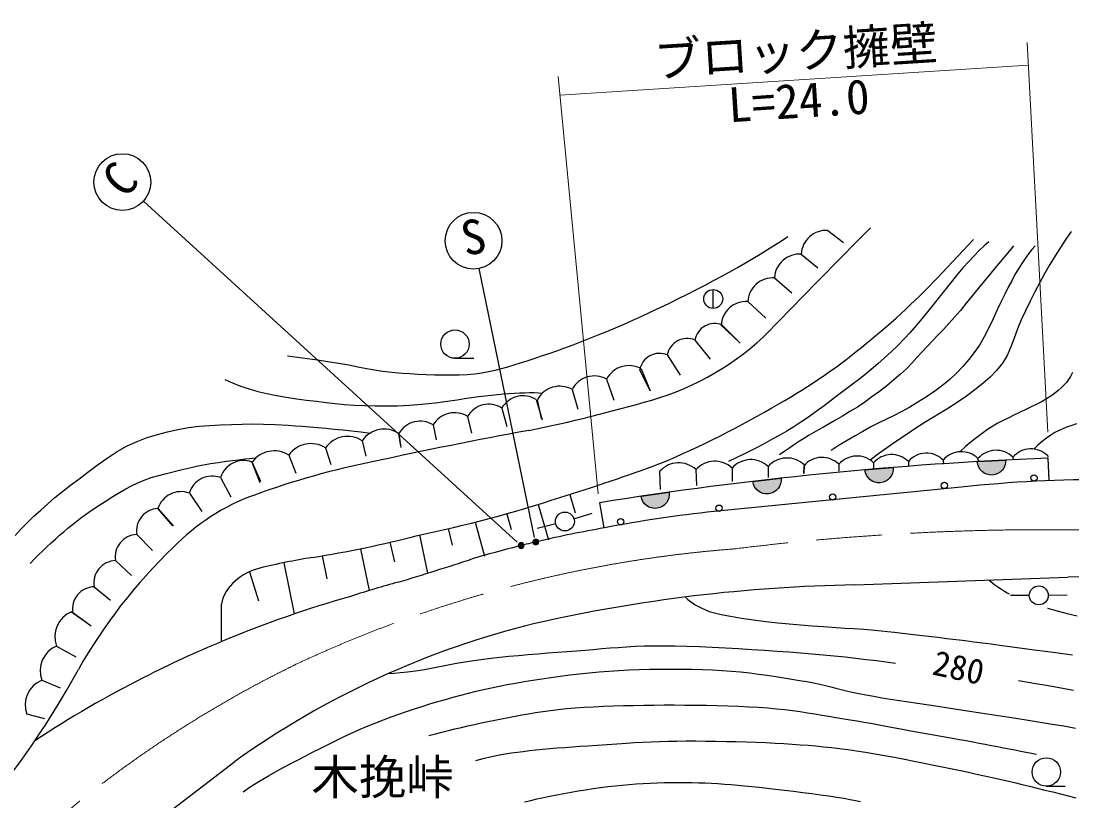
# Model space of a CAD drawing. Units: millimetres, scale not verified. Extents: x 40000 to 680000, y 20000 to 380000.
# Drawn here: x 104803 to 160320, y 290519 to 331717 of the extents above; entities that cross this region are included whole.
import ezdxf
from ezdxf.enums import TextEntityAlignment as Align

# ---------------------------------------------------------------- set-up
doc = ezdxf.new("R2010")
doc.units = ezdxf.units.MM
doc.header["$LTSCALE"] = 1000
doc.linetypes.add('CHAIN', pattern=[18.5, 12, -1.5, 3.5, -1.5])
for name, color, linetype, lineweight in [('M-BGD', 7, 'Continuous', 25), ('M-BMK', 2, 'CHAIN', 13), ('M-BMK-HTXT', 7, 'Continuous', 13), ('M-STR-HTXT', 7, 'Continuous', 13), ('M-STR-STRC', 7, 'Continuous', 25)]:
    doc.layers.add(name, color=color, linetype=linetype, lineweight=lineweight)
doc.styles.add('ＭＳ ゴシック', font='')
doc.styles.get('ＭＳ ゴシック').set_extended_font_data('MS Gothic')

msp = doc.modelspace()

# ---------------------------------------------------------------- hatches: boundary and pattern name
at = {"layer": 'M-BGD'}
for points in [[(150877, 308135, -0.99815), (149382, 308008)], [(156818, 308526, -0.99815), (155320, 308444)], [(144950, 307568, -0.99815), (143459, 307398)], [(139042, 306828, -0.99815), (137557, 306614)], [(132145, 304199, 0.41421), (131995, 304349, 0.41421), (131845, 304199, 0.41421), (131995, 304049, 0.41421)], [(131373, 304011, 0.99999), (131073, 304011, 0.99999)]]:
    msp.add_hatch(color=256, dxfattribs=at).paths.add_polyline_path(points)

# ---------------------------------------------------------------- linework, layer by layer
for p, q in [((147428, 320657), (148258, 320013)), ((153460, 318415), (155124, 320172)), ((146017, 319403), (146890, 318686)), ((144607, 318149), (145521, 317358)), ((141371, 316536), (141371, 317536)), ((141371, 317036), (141372, 317037)), ((143197, 316896), (144153, 316030)), ((142784, 314703), (141788, 315645)), ((141848, 315657), (142784, 314703)), ((140398, 314866), (141201, 313861)), ((127725, 313902), (128725, 313902)), ((138944, 314077), (139618, 313018)), ((138035, 312176), (137486, 313291)), ((137555, 313350), (138035, 312176)), ((135734, 312805), (136124, 311693)), ((133911, 312260), (134214, 311209)), ((132017, 311722), (132327, 310656)), ((132303, 310726), (132085, 311715)), ((130206, 311275), (130461, 310305)), ((126578, 310380), (126730, 309603)), ((128393, 310827), (128595, 309954)), ((124757, 309932), (124864, 309182)), ((124864, 309252), (124761, 309933)), ((122826, 309550), (123016, 308734)), ((118950, 308789), (119320, 307840)), ((120890, 309169), (121168, 308287)), ((159040, 308756), (159051, 308684)), ((116996, 308423), (117413, 307345)), ((117472, 307392), (117006, 308409)), ((144267, 308191), (144267, 307609)), ((146169, 308276), (146161, 307818)), ((146161, 307818), (146168, 308229)), ((148004, 308304), (148002, 307942)), ((149840, 308378), (149843, 308065)), ((151676, 308453), (151685, 308189)), ((153515, 308528), (153526, 308313)), ((155354, 308604), (155367, 308446)), ((157196, 308679), (157209, 308560)), ((159043, 308627), (159090, 307439)), ((115346, 307600), (115885, 306581)), ((138587, 306980), (138554, 307937)), ((140459, 308022), (140480, 307189)), ((142364, 308106), (142374, 307399)), ((154467, 307092), (141421, 305806)), ((113694, 306782), (114356, 305817)), ((133797, 306716), (134075, 305736)), ((112828, 305053), (112037, 305967)), ((112040, 305970), (112851, 305053)), ((132129, 306186), (132659, 304318)), ((135356, 306276), (135591, 304941)), ((130464, 305694), (130701, 304858)), ((134011, 305428), (134967, 305719)), ((127593, 304039), (127392, 304905)), ((128787, 305244), (129294, 303457)), ((133047, 305161), (132077, 304919)), ((110915, 304592), (111746, 303743)), ((126287, 302553), (125867, 304569)), ((122733, 303844), (123187, 301633)), ((124552, 303150), (124310, 304189)), ((109789, 303215), (110640, 302433)), ((120706, 303466), (120956, 302247)), ((116864, 302628), (117355, 301092)), ((118678, 303093), (119232, 300396)), ((148858, 301932), (160103, 302340)), ((108663, 301839), (109535, 301123)), ((115401, 298937), (115397, 300912)), ((158067, 301376), (157067, 301370)), ((159067, 301390), (160067, 301413)), ((107468, 300515), (108512, 299766)), ((108430, 299812), (107536, 300465)), ((106684, 298702), (107693, 298128)), ((105898, 296898), (106874, 296491)), ((106055, 294853), (105109, 295102)), ((108958, 287145), (116093, 292600)), ((158965, 291303), (159965, 291303))]:
    msp.add_line(p, q, dxfattribs=at)
for points in [[(118882, 314026), (119403, 313968), (119928, 313899), (120460, 313821), (121005, 313738), (121565, 313651), (122127, 313553), (122688, 313440), (123270, 313326), (123891, 313226), (124575, 313152), (124949, 313124), (125349, 313096), (125767, 313070), (126200, 313048), (126640, 313031), (127083, 313022), (127523, 313022), (127955, 313032), (128372, 313054), (128770, 313090), (129146, 313140), (129504, 313201), (129850, 313274), (130188, 313356), (130522, 313449), (130856, 313550), (131196, 313658), (131547, 313775), (131911, 313897), (132295, 314026), (132696, 314161), (133108, 314305), (133532, 314457), (133964, 314616), (134403, 314783), (134849, 314957), (135299, 315136), (135752, 315322), (136207, 315514), (136662, 315710), (137123, 315914), (137596, 316129), (138078, 316352), (138564, 316581), (139052, 316815), (139537, 317053), (140017, 317292), (140487, 317531), (140945, 317769), (141387, 318003), (141817, 318235), (142241, 318469), (142657, 318703), (143066, 318938), (143466, 319174), (143857, 319409), (144239, 319644), (144610, 319878), (144969, 320111), (145317, 320342)], [(160284, 320608), (159993, 320191), (159706, 319758), (159425, 319313), (159149, 318858), (158881, 318393), (158617, 317914), (158358, 317418), (158106, 316915), (157863, 316415), (157633, 315929), (157434, 315451), (157265, 314973), (157097, 314505), (156902, 314056), (156651, 313637), (156341, 313254), (155993, 312902), (155609, 312569), (155193, 312241), (154748, 311905), (154257, 311563), (153718, 311222), (152597, 310544), (152065, 310206), (151558, 309868), (151059, 309532), (150572, 309196), (150103, 308862), (149657, 308528)], [(155935, 320056), (155686, 319843), (155425, 319597), (155152, 319322), (154869, 319021), (154578, 318699), (154274, 318342), (153956, 317949), (153305, 317126), (152987, 316734), (152681, 316359), (152382, 315990), (152083, 315627), (151778, 315272), (151459, 314924), (151123, 314583), (150774, 314247), (150418, 313920), (150062, 313604), (149712, 313302), (149374, 313023), (149044, 312763), (148712, 312513), (148012, 311992), (147223, 311399), (146809, 311093), (146398, 310798), (146000, 310526), (145621, 310282), (145252, 310057), (144887, 309845), (144520, 309640), (144144, 309435), (143761, 309230), (143374, 309031), (142982, 308836), (142585, 308643), (142179, 308452)], [(157230, 319843), (156924, 319475), (156617, 319103), (155372, 317588), (155055, 317198), (154738, 316810), (154425, 316433), (154118, 316077), (153820, 315744), (153527, 315430), (153239, 315128), (152953, 314831), (152668, 314533), (152392, 314233), (152126, 313938), (151859, 313645), (151575, 313352), (151264, 313059), (150916, 312759), (150540, 312453), (150149, 312151), (149754, 311859), (149369, 311585), (148984, 311328), (148592, 311084), (148205, 310853), (147836, 310637), (147498, 310439), (147200, 310266), (146933, 310117), (146685, 309980), (146441, 309842), (146188, 309690), (145927, 309525), (145669, 309356), (145410, 309181), (145147, 308997), (144877, 308801)], [(158376, 319843), (158197, 319640), (158020, 319418), (157843, 319174), (157666, 318911), (157487, 318627), (157310, 318322), (157135, 317998), (156957, 317653), (156772, 317286), (156575, 316895), (156367, 316465), (156152, 315995), (155927, 315511), (155687, 315039), (155428, 314603), (155154, 314206), (154867, 313831), (154563, 313475), (154237, 313133), (153884, 312801), (153495, 312479), (153071, 312168), (152630, 311871), (152186, 311590), (151755, 311328), (151340, 311093), (150929, 310885), (150520, 310689), (150110, 310491), (149697, 310275), (149280, 310044), (148861, 309807), (148441, 309562), (148018, 309306), (147591, 309035)], [(160345, 313148), (160240, 312944), (160137, 312776), (160027, 312630), (159904, 312492), (159757, 312347), (159589, 312197), (159404, 312051), (159201, 311907), (158979, 311764), (158738, 311620), (158467, 311474), (158168, 311330), (157855, 311185), (157541, 311039), (157241, 310892), (156958, 310748), (156683, 310610), (156411, 310467), (156137, 310311), (155858, 310133), (155574, 309933), (155287, 309718), (154997, 309486), (154703, 309236), (154404, 308965)], [(115570, 312782), (115977, 312602), (116405, 312438), (116851, 312289), (117315, 312155), (117793, 312034), (118293, 311929), (118817, 311841), (119353, 311766), (119889, 311699), (120413, 311636), (120916, 311574), (121406, 311516), (121896, 311466), (122403, 311427), (122940, 311402), (123505, 311390), (124089, 311388), (124694, 311399), (125324, 311426), (125981, 311472), (126327, 311506), (126691, 311550), (127067, 311601), (127451, 311657), (127838, 311716), (128224, 311774), (128603, 311831), (128971, 311883), (129323, 311928), (129654, 311963), (129969, 311992), (130277, 312018), (130576, 312041), (130867, 312060), (131146, 312074), (131415, 312085), (131671, 312090), (131914, 312089), (132143, 312082), (132356, 312069)], [(104494, 304547), (104810, 304886), (105140, 305222), (105484, 305556), (105843, 305889), (106213, 306217), (106595, 306542), (106993, 306866), (107411, 307193), (107855, 307526), (108329, 307883), (108832, 308259), (109354, 308632), (109884, 308978), (110412, 309273), (110939, 309513), (111470, 309714), (112006, 309883), (112547, 310025), (113095, 310146), (113648, 310243), (114206, 310311), (114769, 310357), (115340, 310388), (115918, 310412), (116484, 310428), (117038, 310433), (117609, 310425), (118224, 310402), (118912, 310365), (119285, 310340), (119669, 310312), (120066, 310280), (120477, 310245), (120901, 310206), (121340, 310163), (121794, 310117), (122265, 310067), (122752, 310013), (123257, 309956)], [(160559, 310434), (160319, 310357), (160090, 310280), (159867, 310195), (159646, 310096), (159422, 309976), (159197, 309837), (158973, 309681), (158749, 309509), (158524, 309319), (158298, 309109)], [(105281, 303066), (105503, 303295), (105727, 303518), (105950, 303736), (106174, 303948), (106397, 304155), (106620, 304357), (106842, 304552), (107064, 304743), (107284, 304928), (107503, 305107), (107944, 305449), (108389, 305771), (108827, 306070), (109249, 306344), (109645, 306594), (110004, 306813), (110332, 307003), (110647, 307171), (110966, 307323), (111309, 307467), (111684, 307600), (112080, 307717), (112482, 307822), (113243, 308008), (113566, 308088), (113856, 308157), (114141, 308219), (114450, 308279), (114813, 308340), (115224, 308404), (115665, 308465), (116141, 308527), (116660, 308588), (117225, 308651)], [(155947, 302189), (156039, 302107), (156138, 302025), (156243, 301944), (156351, 301866), (156458, 301792), (156591, 301706), (156753, 301607), (156903, 301519), (157001, 301466), (157009, 301469)], [(139897, 301292), (140013, 301185), (140135, 301082), (140269, 300982), (140421, 300886), (140596, 300792), (140775, 300702), (140953, 300616), (141161, 300533), (141430, 300450), (141792, 300365), (142274, 300275), (142856, 300182), (143495, 300089), (144149, 300003), (144776, 299929), (145378, 299869), (145984, 299820), (146590, 299777), (147189, 299737), (148319, 299655), (148822, 299622), (149332, 299587), (149898, 299541), (150567, 299476), (150953, 299435), (151369, 299389), (151811, 299338), (152272, 299284), (152748, 299227), (153231, 299168), (153718, 299108), (154676, 298988), (155137, 298931), (155591, 298872), (156050, 298812), (156511, 298751), (157430, 298626), (158329, 298505), (158765, 298446), (159188, 298390), (159597, 298338), (160355, 298242)], [(159036, 300710), (159540, 300562), (160058, 300423), (160589, 300293)], [(124220, 297258), (124513, 297268), (124846, 297297), (125224, 297342), (125649, 297401), (126124, 297472), (126639, 297562), (127192, 297672), (127799, 297792), (128472, 297911), (129228, 298018), (129647, 298067), (130099, 298115), (130578, 298163), (131076, 298209), (131589, 298254), (132109, 298298), (132630, 298340), (133147, 298380), (133653, 298419), (134141, 298455), (134606, 298491), (135053, 298528), (135489, 298566), (135919, 298602), (136351, 298635), (136792, 298665), (137247, 298689), (137725, 298708), (138231, 298718), (138773, 298720), (139357, 298712), (139982, 298697), (140638, 298674), (141316, 298644), (142009, 298610), (142706, 298571), (143400, 298529), (144081, 298484), (144740, 298439), (145370, 298392), (145979, 298345), (146583, 298294), (147179, 298240), (147766, 298184), (148342, 298125), (148906, 298064), (149455, 298001), (149989, 297935), (150504, 297868), (151000, 297800)], [(116541, 291005), (116915, 291259), (117365, 291542), (117884, 291849), (118464, 292176), (119099, 292518), (119442, 292699), (119811, 292891), (120200, 293092), (120605, 293299), (121023, 293508), (121448, 293716), (121876, 293921), (122303, 294119), (122725, 294308), (123138, 294483), (123544, 294649), (123951, 294807), (124358, 294960), (124766, 295108), (125174, 295249), (125583, 295386), (125992, 295518), (126402, 295645), (126813, 295768), (127224, 295887), (127633, 296001), (128036, 296110), (128437, 296213), (128838, 296311), (129241, 296406), (129648, 296496), (130063, 296582), (130487, 296665), (130923, 296745), (131373, 296823), (131836, 296899), (132312, 296973), (132797, 297044), (133292, 297113), (133794, 297178), (134303, 297237), (134817, 297292), (135335, 297340), (135856, 297382), (136379, 297415), (136911, 297442), (137457, 297463), (138014, 297478), (138577, 297487), (139141, 297489), (139703, 297487), (140258, 297478), (140802, 297463), (141329, 297442), (141838, 297415), (142331, 297381), (142817, 297337), (143295, 297285), (143764, 297226), (144222, 297163), (144668, 297096), (145102, 297027), (145521, 296958), (145925, 296889), (146314, 296823), (146673, 296757), (146996, 296690), (147293, 296622), (147574, 296553), (147847, 296483), (148122, 296411), (148409, 296339), (148717, 296267), (149055, 296194), (149433, 296121), (149845, 296048), (150278, 295976), (150731, 295903), (151202, 295830), (151690, 295756), (153240, 295525), (153781, 295442), (155489, 295177), (157360, 294890), (157999, 294790), (158638, 294688), (159272, 294585), (159897, 294480), (160506, 294374)], [(157503, 296880), (158004, 296797), (158496, 296714), (158981, 296630), (159458, 296546), (159929, 296460), (160394, 296374)], [(126347, 293984), (126691, 294070), (127033, 294156), (127376, 294240), (127720, 294323), (128065, 294405), (128411, 294484), (128761, 294562), (129113, 294639), (129469, 294713), (129830, 294784), (130190, 294855), (130546, 294926), (130900, 294996), (131257, 295064), (131618, 295129), (131988, 295192), (132369, 295251), (132765, 295305), (133180, 295354), (133615, 295398), (134074, 295436), (134554, 295469), (135051, 295498), (135564, 295522), (136088, 295542), (136621, 295559), (137158, 295571), (137698, 295581), (138237, 295587), (138772, 295590), (139313, 295591), (139871, 295588), (140438, 295582), (141011, 295572), (141583, 295559), (142149, 295543), (142704, 295522), (143242, 295497), (143758, 295468), (144246, 295434), (144706, 295395), (145144, 295349), (145562, 295298), (145964, 295243), (146353, 295184), (146732, 295122), (147106, 295060), (147477, 294997), (147848, 294934), (148598, 294812), (148965, 294750), (149328, 294687), (149686, 294623), (150040, 294559), (150393, 294494), (151453, 294298), (151810, 294233), (154012, 293837), (154373, 293771), (154728, 293706), (155076, 293641), (155413, 293578), (155743, 293516), (156068, 293455), (156388, 293394), (156703, 293333), (157011, 293273), (157314, 293214), (157609, 293156), (157898, 293098), (158180, 293042), (158454, 292986)], [(128825, 292661), (129210, 292769), (129657, 292871), (130162, 292966), (130721, 293055), (131330, 293139), (131656, 293178), (132002, 293216), (132364, 293251), (132740, 293286), (133128, 293319), (133524, 293350), (133928, 293381), (134335, 293410), (134743, 293439), (136796, 293577), (137218, 293603), (137648, 293626), (138085, 293647), (138531, 293664), (138987, 293677), (139455, 293685), (139942, 293688), (140449, 293688), (140972, 293685), (141506, 293679), (142045, 293669), (142583, 293656), (143117, 293640), (143640, 293621), (144147, 293600), (144633, 293575), (145096, 293549), (145538, 293522), (145965, 293493), (146382, 293461), (146793, 293426), (147203, 293386), (147618, 293342), (148042, 293292), (148479, 293235), (148935, 293171), (149414, 293098), (149911, 293015), (150423, 292924), (150943, 292828), (151468, 292727), (151991, 292623), (152509, 292519), (153016, 292416), (154425, 292126), (154860, 292034), (155284, 291944), (155698, 291853), (156103, 291763), (156503, 291673), (156898, 291581), (157291, 291489), (157683, 291395), (158077, 291298), (158889, 291098), (159303, 290995), (159716, 290890), (160123, 290785), (160518, 290679)], [(131406, 290466), (131729, 290548), (132057, 290627), (132395, 290703), (132744, 290777), (133107, 290848), (133478, 290918), (133857, 290986), (134242, 291051), (134630, 291113), (135021, 291172), (135411, 291226), (135798, 291276), (136182, 291320), (136560, 291359), (136934, 291392), (137305, 291421), (137675, 291444), (138044, 291464), (138411, 291478), (138777, 291489), (139142, 291496), (139506, 291499), (139868, 291498), (140231, 291494), (140587, 291486), (140936, 291474), (141280, 291458), (141621, 291438), (141964, 291414), (142310, 291387), (142664, 291356), (143027, 291322), (143404, 291285), (143797, 291245), (144216, 291200), (144664, 291150), (145132, 291095), (145612, 291037), (146096, 290976), (146574, 290913), (147039, 290849), (147482, 290786), (147894, 290723), (148268, 290662), (148598, 290605), (148891, 290550), (149155, 290496)]]:
    msp.add_lwpolyline(points, dxfattribs=at)
for points in [[(150877, 308135, -0.99815), (149382, 308008)], [(156818, 308526, -0.99815), (155320, 308444)], [(144950, 307568, -0.99815), (143459, 307398)], [(139042, 306828, -0.99815), (137557, 306614)], [(132145, 304199, 0.41421), (131995, 304349, 0.41421), (131845, 304199, 0.41421), (131995, 304049, 0.41421)], [(131373, 304011, 0.99999), (131073, 304011, 0.99999)]]:
    msp.add_lwpolyline(points, format="xyb", close=True, dxfattribs=at)
for centre, radius in [((141371, 317036), 500), ((127725, 314652), 750), ((158318, 307576), 168), ((153577, 307186), 168), ((147681, 306578), 168), ((141677, 305985), 168), ((133532, 305283), 500), ((136483, 305268), 168), ((158567, 301379), 500), ((158965, 292053), 750)]:
    msp.add_circle(centre, radius, dxfattribs=at)
for centre, radius, start, end in [((397220, 72859), 350355, 134.95377, 136.20368), ((147339, 319337), 1323, 86.1375, 177.1574), ((145925, 318087), 1319, 85.9793, 177.2878), ((144512, 316836), 1316, 85.8563, 177.3889), ((126202, 343731), 37202, 308.7114, 317.115), ((143100, 315586), 1314, 85.7611, 177.4668), ((141444, 314673), 1064, 67.7091, 169.5394), ((134099, 325680), 14549, 286.0352, 314.7009), ((139987, 313890), 1059, 67.15, 169.8255), ((129667, 338368), 30856, 299.457, 309.92), ((138528, 313104), 1058, 66.8257, 169.8312), ((136912, 312185), 1330, 61.1021, 152.2489), ((135090, 311639), 1332, 61.0572, 152.2303), ((133266, 311091), 1336, 61.0927, 152.1056), ((129513, 310187), 1290, 57.481, 150.2413), ((131325, 310636), 1288, 57.4621, 150.2774), ((115341, 389862), 81416, 281.53531, 286.24568), ((119149, 354791), 50340, 292.669, 300.6882), ((127699, 309737), 1292, 57.5298, 150.1649), ((125884, 309285), 1297, 57.6237, 150.0271), ((123988, 308748), 1412, 57.0093, 145.4012), ((180667, 43573), 270992, 100.42717, 102.19269), ((120119, 307965), 1430, 57.3459, 144.8256), ((122055, 308358), 1419, 57.0915, 145.1723), ((118179, 307569), 1442, 57.7046, 144.4133), ((148956, 307486), 1256, 45.2946, 139.3631), ((150793, 307560), 1256, 45.3068, 139.3574), ((152631, 307634), 1258, 45.3357, 139.3388), ((154470, 307707), 1260, 45.3893, 139.3013), ((156311, 307779), 1263, 45.4801, 139.2358), ((158154, 307850), 1267, 45.6274, 139.1285), ((116557, 307238), 1264, 69.6802, 163.3373), ((132435, 264327), 45035, 101.5297, 109.8691), ((100489, 411988), 110416, 287.27205, 290.16408), ((167120, 106761), 202028, 92.29132, 99.04582), ((139548, 307043), 1337, 47.0377, 138.0525), ((141453, 307129), 1336, 47.0277, 138.066), ((143357, 307215), 1335, 47.0179, 138.0818), ((145260, 307301), 1334, 47.0101, 138.1003), ((147121, 307412), 1255, 45.2937, 139.36), ((114905, 306413), 1266, 69.6087, 163.0742), ((161769, 240710), 66783, 89.48106, 96.27756), ((113256, 305580), 1279, 69.9827, 162.3974), ((120964, 296055), 11296, 109.8445, 135.9833), ((111902, 371559), 68430, 281.67522, 288.19747), ((112095, 304776), 1195, 92.6214, 188.8968), ((147810, 242669), 63459, 95.77903, 101.07397), ((146481, 243077), 62815, 99.95578, 103.19677), ((110964, 303402), 1190, 92.4024, 189.0532), ((110998, 361224), 58568, 279.01649, 284.58838), ((132165, 283702), 27957, 133.7275, 150.4937), ((146481, 243077), 62815, 104.19498, 106.50625), ((146481, 243077), 62815, 103.47041, 103.92134), ((109836, 302028), 1188, 92.2583, 189.1253), ((126019, 267549), 36304, 99.2599, 103.7025), ((77448, 459398), 164272, 286.72852, 288.15544), ((118093, 299972), 2927, 103.3175, 132.6857), ((117308, 300603), 1936, 128.2685, 170.8219), ((135253, 262610), 40846, 104.9275, 108.5375), ((162088, 248698), 53678, 79.8982, 92.12), ((108708, 300653), 1187, 92.2, 189.1032), ((150282, 218977), 82967, 90.98368, 102.77371), ((137706, 246156), 57300, 105.63053, 112.86204), ((108025, 299198), 1430, 112.9316, 200.271), ((142811, 255402), 45798, 103.7335, 125.6887), ((107221, 297395), 1413, 112.3324, 200.6115), ((134534, 252227), 50477, 112.2212, 117.411), ((66752, 319931), 46820, 322.9066, 331.3342), ((136797, 246363), 56728, 116.7137, 123.4419), ((106428, 295594), 1408, 112.1049, 200.4375)]:
    msp.add_arc(centre, radius, start, end, dxfattribs=at)
at = {"layer": 'M-BMK'}
for centre, radius, start, end in [((158879, 172046), 132804, 87.87999, 97.08819), ((147579, 237458), 66572, 94.38311, 115.15235), ((146172, 242676), 61257, 116.03572, 132.79184)]:
    msp.add_arc(centre, radius, start, end, dxfattribs=at)
at = {"layer": 'M-STR-HTXT'}
for p, q in [((157949, 330586), (159046, 310006)), ((133270, 327802), (158014, 329377)), ((133175, 328788), (135298, 306742))]:
    msp.add_line(p, q, dxfattribs=at)
at = {"layer": 'M-STR-STRC'}
for p, q in [((131009, 304191), (111265, 322197)), ((131934, 304443), (129010, 318641))]:
    msp.add_line(p, q, dxfattribs=at)
for centre in [(110157, 323208), (128707, 320110)]:
    msp.add_circle(centre, 1500, dxfattribs=at)

# ---------------------------------------------------------------- texts
at = {"layer": 'M-BGD', "style": 'ＭＳ ゴシック'}
msp.add_text('280', height=1320, rotation=347.905, dxfattribs=at).set_placement((154113, 296540), align=Align.BOTTOM_CENTER)
at = {"layer": 'M-BMK-HTXT', "style": 'ＭＳ ゴシック'}
msp.add_text('木挽峠', height=1833, dxfattribs=at).set_placement((123897, 290314), align=Align.BOTTOM_CENTER)
at = {"layer": 'M-STR-HTXT', "style": 'ＭＳ ゴシック'}
for s, p in [('ブロック擁壁', (145818, 328651)), ('L=24.0', (145983, 326056))]:
    msp.add_text(s, height=1833, rotation=3.642, dxfattribs=at).set_placement(p, align=Align.BOTTOM_CENTER)
at = {"layer": 'M-STR-STRC', "style": 'ＭＳ ゴシック'}
for s, rotation, p in [('C', 47.576, (111107, 322377)), ('S', 11.577, (128988, 318880))]:
    msp.add_text(s, height=1833, rotation=rotation, dxfattribs=at).set_placement(p, align=Align.BOTTOM_CENTER)

doc.saveas('drawing.dxf')
